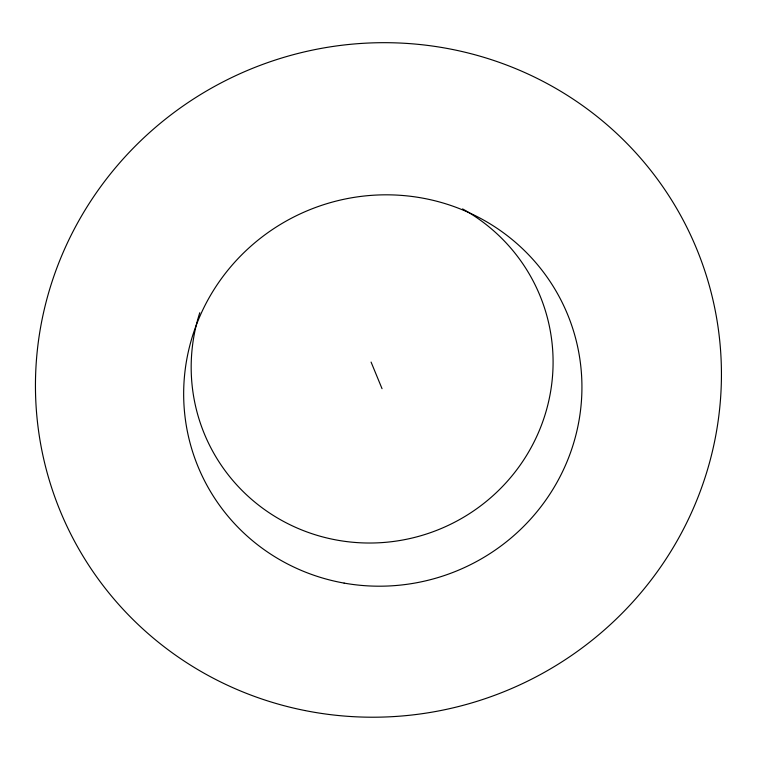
<?xml version="1.0" encoding="UTF-8"?>
<svg xmlns="http://www.w3.org/2000/svg" width="759" height="759" viewBox="0 0 759 759"><rect width="100%" height="100%" fill="white"/><g stroke="black" fill="none" stroke-linecap="round" stroke-linejoin="round"><path stroke-width="1.14" d="M371.075 362.071L382.043 388.693M462.592 208.915A181.477 177.834 -22.4 0 1 534.896 440.296A181.477 177.834 -22.4 0 1 304.852 531.167A181.477 177.834 -22.4 0 1 199.788 312.717M344.121 583.102A199.835 194.978 -22.4 0 0 571.309 324.245A199.835 194.978 -22.4 0 0 232.956 264.189A199.835 194.978 -22.4 0 0 344.121 583.102M304.72 710.5A344.159 336.085 -22.4 0 0 705.405 272.671A344.159 336.085 -22.4 0 0 125.197 156.677A344.159 336.085 -22.4 0 0 304.72 710.5"/></g></svg>
